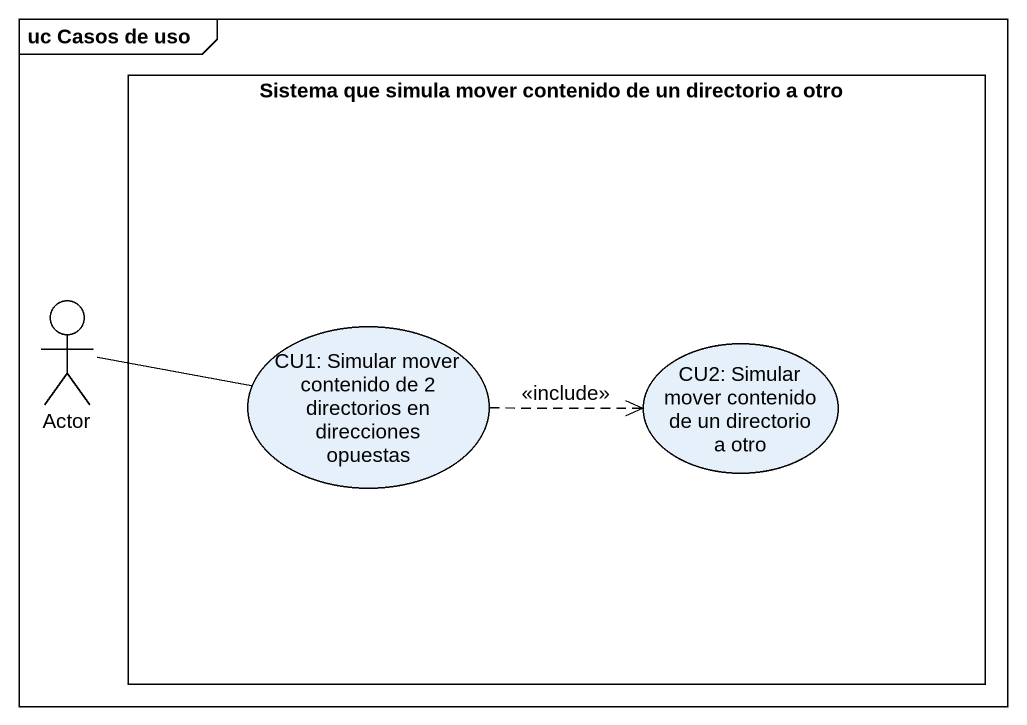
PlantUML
@startuml
mainframe uc Casos de uso
rectangle "Sistema que simula mover contenido de un directorio a otro" as Sistema_que_simula_mover {
  usecase "CU1: Simular mover contenido de 2 directorios en direcciones opuestas" as CU1_Simular_mover_contenido
  usecase "CU2: Simular mover contenido de un directorio a otro" as CU2_Simular_mover_contenido
}
actor "Actor" as Actor_
Actor_ -right- CU1_Simular_mover_contenido
CU1_Simular_mover_contenido .right.> CU2_Simular_mover_contenido : <<include>>
@enduml
